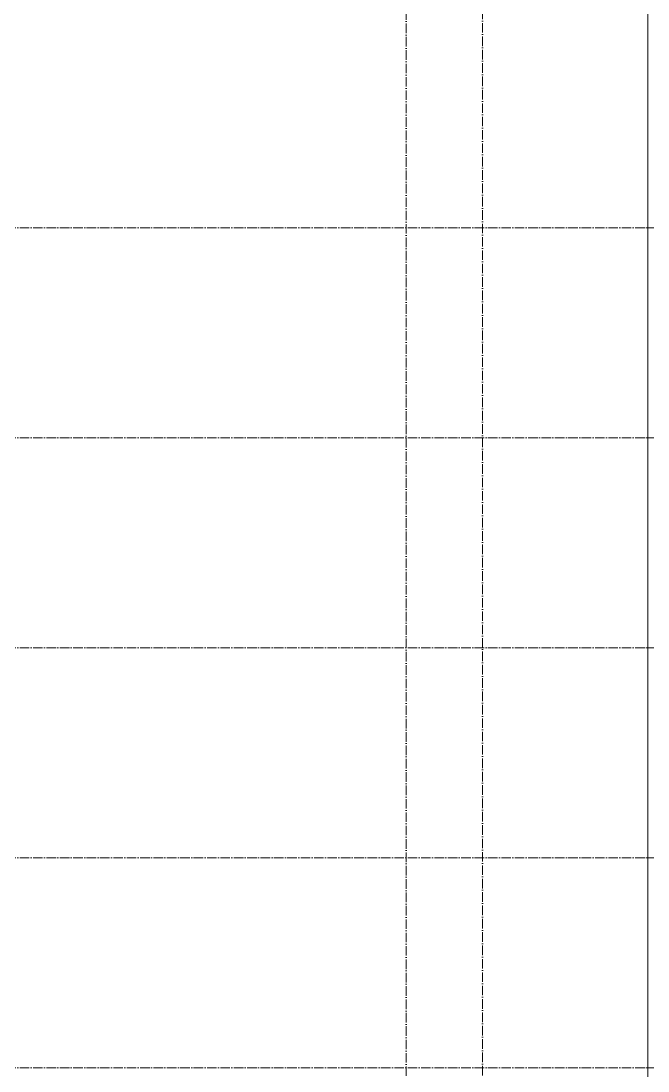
# Model space of a CAD drawing. Header units: millimetres. Extents: x -7075 to 54747, y -13937 to 93540.
# Drawn here: x 11854 to 21700, y 64750 to 81250 of the extents above; entities that cross this region are included whole.
import ezdxf

# ---------------------------------------------------------------- set-up
doc = ezdxf.new("R2010")
doc.units = ezdxf.units.MM
doc.linetypes.add('Grid Line', pattern=[4.2, 3, -0.6, 0, -0.6])
doc.layers.add('NET-THAY', color=2, linetype='Continuous', lineweight=9)
doc.layers.add('TRUC', color=225, linetype='Continuous', lineweight=5)

msp = doc.modelspace()

# ---------------------------------------------------------------- linework, layer by layer
at = {"layer": 'NET-THAY'}
msp.add_line((21699.9, 81700), (21699.9, 21700), dxfattribs=at)
at = {"layer": 'TRUC', "linetype": 'Grid Line', "ltscale": 50}
for p, q in [((17899.9, -10333.7), (17899.9, 93540.4)), ((19099.9, -10536.9), (19099.9, 93540.4)), ((-7075.1, 78000), (51521, 78000)), ((-7075.1, 74700), (51521, 74700)), ((-7075.1, 71400), (51521, 71400)), ((-7075.1, 68100), (51521, 68100)), ((-7075.1, 64800), (51521, 64800))]:
    msp.add_line(p, q, dxfattribs=at)

doc.saveas('drawing.dxf')
